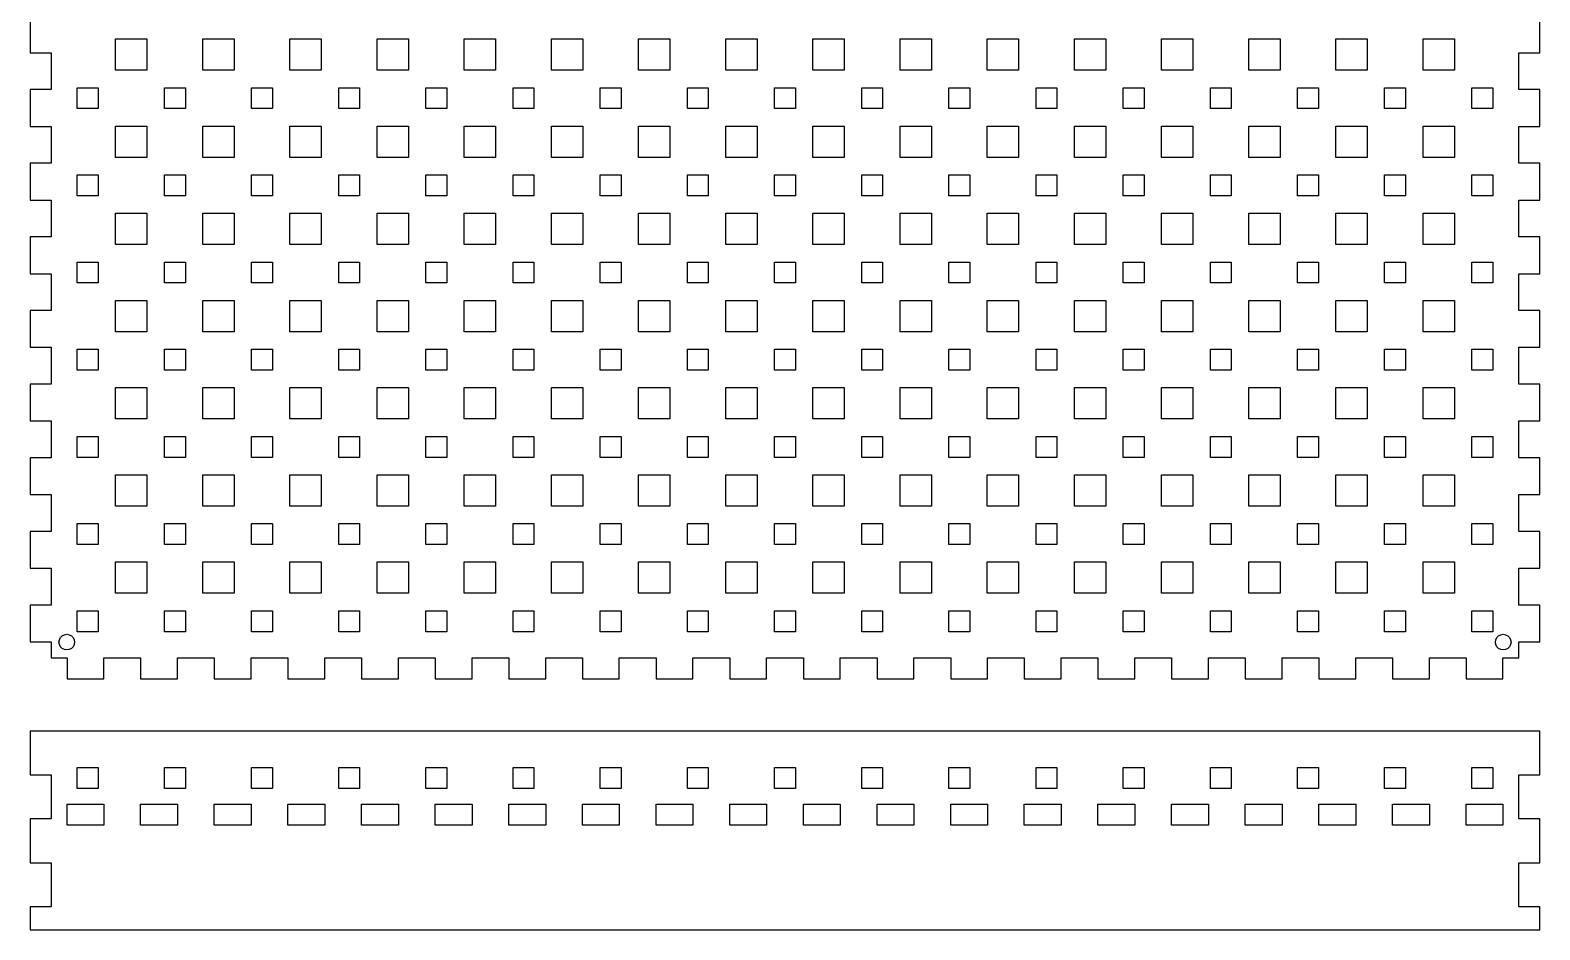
# Model space of a CAD drawing. Header units: metres. Extents: x -299 to 289, y -680 to 587.
# Drawn here: x 0 to 288.7, y -48 to 124 of the extents above; entities that cross this region are included whole.
import ezdxf

# ---------------------------------------------------------------- set-up
doc = ezdxf.new("R2010")
doc.units = ezdxf.units.M

msp = doc.modelspace()

# ---------------------------------------------------------------- linework, layer by layer
for p, q in [((0, 126.732), (0, 119.691)), ((288.667, 119.691), (288.667, 126.732)), ((16.3333, 116.333), (16.3333, 122.333)), ((16.3333, 122.333), (22.3333, 122.333)), ((22.3333, 122.333), (22.3333, 116.333)), ((33, 116.333), (33, 122.333)), ((33, 122.333), (39, 122.333)), ((39, 122.333), (39, 116.333)), ((49.6667, 116.333), (49.6667, 122.333)), ((49.6667, 122.333), (55.6667, 122.333)), ((55.6667, 122.333), (55.6667, 116.333)), ((66.3333, 116.333), (66.3333, 122.333)), ((66.3333, 122.333), (72.3333, 122.333)), ((72.3333, 122.333), (72.3333, 116.333)), ((83, 116.333), (83, 122.333)), ((83, 122.333), (89, 122.333)), ((89, 122.333), (89, 116.333)), ((99.6667, 116.333), (99.6667, 122.333)), ((99.6667, 122.333), (105.667, 122.333)), ((105.667, 122.333), (105.667, 116.333)), ((116.333, 116.333), (116.333, 122.333)), ((116.333, 122.333), (122.333, 122.333)), ((122.333, 122.333), (122.333, 116.333)), ((133, 116.333), (133, 122.333)), ((133, 122.333), (139, 122.333)), ((139, 122.333), (139, 116.333)), ((149.667, 116.333), (149.667, 122.333)), ((149.667, 122.333), (155.667, 122.333)), ((155.667, 122.333), (155.667, 116.333)), ((166.333, 116.333), (166.333, 122.333)), ((166.333, 122.333), (172.333, 122.333)), ((172.333, 122.333), (172.333, 116.333)), ((183, 116.333), (183, 122.333)), ((183, 122.333), (189, 122.333)), ((189, 122.333), (189, 116.333)), ((199.667, 116.333), (199.667, 122.333)), ((199.667, 122.333), (205.667, 122.333)), ((205.667, 122.333), (205.667, 116.333)), ((216.333, 116.333), (216.333, 122.333)), ((216.333, 122.333), (222.333, 122.333)), ((222.333, 122.333), (222.333, 116.333)), ((233, 116.333), (233, 122.333)), ((233, 122.333), (239, 122.333)), ((239, 122.333), (239, 116.333)), ((249.667, 116.333), (249.667, 122.333)), ((249.667, 122.333), (255.667, 122.333)), ((255.667, 122.333), (255.667, 116.333)), ((266.333, 116.333), (266.333, 122.333)), ((266.333, 122.333), (272.333, 122.333)), ((272.333, 122.333), (272.333, 116.333)), ((0, 119.691), (4, 119.691)), ((4, 119.691), (4, 112.65)), ((284.667, 112.65), (284.667, 119.691)), ((284.667, 119.691), (288.667, 119.691)), ((22.3333, 116.333), (16.3333, 116.333)), ((39, 116.333), (33, 116.333)), ((55.6667, 116.333), (49.6667, 116.333)), ((72.3333, 116.333), (66.3333, 116.333)), ((89, 116.333), (83, 116.333)), ((105.667, 116.333), (99.6667, 116.333)), ((122.333, 116.333), (116.333, 116.333)), ((139, 116.333), (133, 116.333)), ((155.667, 116.333), (149.667, 116.333)), ((172.333, 116.333), (166.333, 116.333)), ((189, 116.333), (183, 116.333)), ((205.667, 116.333), (199.667, 116.333)), ((222.333, 116.333), (216.333, 116.333)), ((239, 116.333), (233, 116.333)), ((255.667, 116.333), (249.667, 116.333)), ((272.333, 116.333), (266.333, 116.333)), ((4, 112.65), (0, 112.65)), ((0, 112.65), (0, 105.61)), ((9, 109), (9, 113)), ((9, 113), (13, 113)), ((13, 113), (13, 109)), ((25.6667, 109), (25.6667, 113)), ((25.6667, 113), (29.6667, 113)), ((29.6667, 113), (29.6667, 109)), ((42.3333, 109), (42.3333, 113)), ((42.3333, 113), (46.3333, 113)), ((46.3333, 113), (46.3333, 109)), ((59, 109), (59, 113)), ((59, 113), (63, 113)), ((63, 113), (63, 109)), ((75.6667, 109), (75.6667, 113)), ((75.6667, 113), (79.6667, 113)), ((79.6667, 113), (79.6667, 109)), ((92.3333, 109), (92.3333, 113)), ((92.3333, 113), (96.3333, 113)), ((96.3333, 113), (96.3333, 109)), ((109, 109), (109, 113)), ((109, 113), (113, 113)), ((113, 113), (113, 109)), ((125.667, 109), (125.667, 113)), ((125.667, 113), (129.667, 113)), ((129.667, 113), (129.667, 109)), ((142.333, 109), (142.333, 113)), ((142.333, 113), (146.333, 113)), ((146.333, 113), (146.333, 109)), ((159, 109), (159, 113)), ((159, 113), (163, 113)), ((163, 113), (163, 109)), ((175.667, 109), (175.667, 113)), ((175.667, 113), (179.667, 113)), ((179.667, 113), (179.667, 109)), ((192.333, 109), (192.333, 113)), ((192.333, 113), (196.333, 113)), ((196.333, 113), (196.333, 109)), ((209, 109), (209, 113)), ((209, 113), (213, 113)), ((213, 113), (213, 109)), ((225.667, 109), (225.667, 113)), ((225.667, 113), (229.667, 113)), ((229.667, 113), (229.667, 109)), ((242.333, 109), (242.333, 113)), ((242.333, 113), (246.333, 113)), ((246.333, 113), (246.333, 109)), ((259, 109), (259, 113)), ((259, 113), (263, 113)), ((263, 113), (263, 109)), ((275.667, 109), (275.667, 113)), ((275.667, 113), (279.667, 113)), ((279.667, 113), (279.667, 109)), ((288.667, 112.65), (284.667, 112.65)), ((288.667, 105.61), (288.667, 112.65)), ((13, 109), (9, 109)), ((29.6667, 109), (25.6667, 109)), ((46.3333, 109), (42.3333, 109)), ((63, 109), (59, 109)), ((79.6667, 109), (75.6667, 109)), ((96.3333, 109), (92.3333, 109)), ((113, 109), (109, 109)), ((129.667, 109), (125.667, 109)), ((146.333, 109), (142.333, 109)), ((163, 109), (159, 109)), ((179.667, 109), (175.667, 109)), ((196.333, 109), (192.333, 109)), ((213, 109), (209, 109)), ((229.667, 109), (225.667, 109)), ((246.333, 109), (242.333, 109)), ((263, 109), (259, 109)), ((279.667, 109), (275.667, 109)), ((0, 105.61), (4, 105.61)), ((4, 105.61), (4, 98.5691)), ((16.3333, 99.6667), (16.3333, 105.667)), ((16.3333, 105.667), (22.3333, 105.667)), ((22.3333, 105.667), (22.3333, 99.6667)), ((33, 99.6667), (33, 105.667)), ((33, 105.667), (39, 105.667)), ((39, 105.667), (39, 99.6667)), ((49.6667, 99.6667), (49.6667, 105.667)), ((49.6667, 105.667), (55.6667, 105.667)), ((55.6667, 105.667), (55.6667, 99.6667)), ((66.3333, 99.6667), (66.3333, 105.667)), ((66.3333, 105.667), (72.3333, 105.667)), ((72.3333, 105.667), (72.3333, 99.6667)), ((83, 99.6667), (83, 105.667)), ((83, 105.667), (89, 105.667)), ((89, 105.667), (89, 99.6667)), ((99.6667, 99.6667), (99.6667, 105.667)), ((99.6667, 105.667), (105.667, 105.667)), ((105.667, 105.667), (105.667, 99.6667)), ((116.333, 99.6667), (116.333, 105.667)), ((116.333, 105.667), (122.333, 105.667)), ((122.333, 105.667), (122.333, 99.6667)), ((133, 99.6667), (133, 105.667)), ((133, 105.667), (139, 105.667)), ((139, 105.667), (139, 99.6667)), ((149.667, 99.6667), (149.667, 105.667)), ((149.667, 105.667), (155.667, 105.667)), ((155.667, 105.667), (155.667, 99.6667)), ((166.333, 99.6667), (166.333, 105.667)), ((166.333, 105.667), (172.333, 105.667)), ((172.333, 105.667), (172.333, 99.6667)), ((183, 99.6667), (183, 105.667)), ((183, 105.667), (189, 105.667)), ((189, 105.667), (189, 99.6667)), ((199.667, 99.6667), (199.667, 105.667)), ((199.667, 105.667), (205.667, 105.667)), ((205.667, 105.667), (205.667, 99.6667)), ((216.333, 99.6667), (216.333, 105.667)), ((216.333, 105.667), (222.333, 105.667)), ((222.333, 105.667), (222.333, 99.6667)), ((233, 99.6667), (233, 105.667)), ((233, 105.667), (239, 105.667)), ((239, 105.667), (239, 99.6667)), ((249.667, 99.6667), (249.667, 105.667)), ((249.667, 105.667), (255.667, 105.667)), ((255.667, 105.667), (255.667, 99.6667)), ((266.333, 99.6667), (266.333, 105.667)), ((266.333, 105.667), (272.333, 105.667)), ((272.333, 105.667), (272.333, 99.6667)), ((284.667, 98.5691), (284.667, 105.61)), ((284.667, 105.61), (288.667, 105.61)), ((4, 98.5691), (0, 98.5691)), ((0, 98.5691), (0, 91.5284)), ((22.3333, 99.6667), (16.3333, 99.6667)), ((39, 99.6667), (33, 99.6667)), ((55.6667, 99.6667), (49.6667, 99.6667)), ((72.3333, 99.6667), (66.3333, 99.6667)), ((89, 99.6667), (83, 99.6667)), ((105.667, 99.6667), (99.6667, 99.6667)), ((122.333, 99.6667), (116.333, 99.6667)), ((139, 99.6667), (133, 99.6667)), ((155.667, 99.6667), (149.667, 99.6667)), ((172.333, 99.6667), (166.333, 99.6667)), ((189, 99.6667), (183, 99.6667)), ((205.667, 99.6667), (199.667, 99.6667)), ((222.333, 99.6667), (216.333, 99.6667)), ((239, 99.6667), (233, 99.6667)), ((255.667, 99.6667), (249.667, 99.6667)), ((272.333, 99.6667), (266.333, 99.6667)), ((288.667, 98.5691), (284.667, 98.5691)), ((288.667, 91.5284), (288.667, 98.5691)), ((9, 92.3333), (9, 96.3333)), ((9, 96.3333), (13, 96.3333)), ((13, 96.3333), (13, 92.3333)), ((25.6667, 92.3333), (25.6667, 96.3333)), ((25.6667, 96.3333), (29.6667, 96.3333)), ((29.6667, 96.3333), (29.6667, 92.3333)), ((42.3333, 92.3333), (42.3333, 96.3333)), ((42.3333, 96.3333), (46.3333, 96.3333)), ((46.3333, 96.3333), (46.3333, 92.3333)), ((59, 92.3333), (59, 96.3333)), ((59, 96.3333), (63, 96.3333)), ((63, 96.3333), (63, 92.3333)), ((75.6667, 92.3333), (75.6667, 96.3333)), ((75.6667, 96.3333), (79.6667, 96.3333)), ((79.6667, 96.3333), (79.6667, 92.3333)), ((92.3333, 92.3333), (92.3333, 96.3333)), ((92.3333, 96.3333), (96.3333, 96.3333)), ((96.3333, 96.3333), (96.3333, 92.3333)), ((109, 92.3333), (109, 96.3333)), ((109, 96.3333), (113, 96.3333)), ((113, 96.3333), (113, 92.3333)), ((125.667, 92.3333), (125.667, 96.3333)), ((125.667, 96.3333), (129.667, 96.3333)), ((129.667, 96.3333), (129.667, 92.3333)), ((142.333, 92.3333), (142.333, 96.3333)), ((142.333, 96.3333), (146.333, 96.3333)), ((146.333, 96.3333), (146.333, 92.3333)), ((159, 92.3333), (159, 96.3333)), ((159, 96.3333), (163, 96.3333)), ((163, 96.3333), (163, 92.3333)), ((175.667, 92.3333), (175.667, 96.3333)), ((175.667, 96.3333), (179.667, 96.3333)), ((179.667, 96.3333), (179.667, 92.3333)), ((192.333, 92.3333), (192.333, 96.3333)), ((192.333, 96.3333), (196.333, 96.3333)), ((196.333, 96.3333), (196.333, 92.3333)), ((209, 92.3333), (209, 96.3333)), ((209, 96.3333), (213, 96.3333)), ((213, 96.3333), (213, 92.3333)), ((225.667, 92.3333), (225.667, 96.3333)), ((225.667, 96.3333), (229.667, 96.3333)), ((229.667, 96.3333), (229.667, 92.3333)), ((242.333, 92.3333), (242.333, 96.3333)), ((242.333, 96.3333), (246.333, 96.3333)), ((246.333, 96.3333), (246.333, 92.3333)), ((259, 92.3333), (259, 96.3333)), ((259, 96.3333), (263, 96.3333)), ((263, 96.3333), (263, 92.3333)), ((275.667, 92.3333), (275.667, 96.3333)), ((275.667, 96.3333), (279.667, 96.3333)), ((279.667, 96.3333), (279.667, 92.3333)), ((0, 91.5284), (4, 91.5284)), ((4, 91.5284), (4, 84.4878)), ((13, 92.3333), (9, 92.3333)), ((29.6667, 92.3333), (25.6667, 92.3333)), ((46.3333, 92.3333), (42.3333, 92.3333)), ((63, 92.3333), (59, 92.3333)), ((79.6667, 92.3333), (75.6667, 92.3333)), ((96.3333, 92.3333), (92.3333, 92.3333)), ((113, 92.3333), (109, 92.3333)), ((129.667, 92.3333), (125.667, 92.3333)), ((146.333, 92.3333), (142.333, 92.3333)), ((163, 92.3333), (159, 92.3333)), ((179.667, 92.3333), (175.667, 92.3333)), ((196.333, 92.3333), (192.333, 92.3333)), ((213, 92.3333), (209, 92.3333)), ((229.667, 92.3333), (225.667, 92.3333)), ((246.333, 92.3333), (242.333, 92.3333)), ((263, 92.3333), (259, 92.3333)), ((279.667, 92.3333), (275.667, 92.3333)), ((284.667, 84.4878), (284.667, 91.5284)), ((284.667, 91.5284), (288.667, 91.5284)), ((16.3333, 83), (16.3333, 89)), ((16.3333, 89), (22.3333, 89)), ((22.3333, 89), (22.3333, 83)), ((33, 83), (33, 89)), ((33, 89), (39, 89)), ((39, 89), (39, 83)), ((49.6667, 83), (49.6667, 89)), ((49.6667, 89), (55.6667, 89)), ((55.6667, 89), (55.6667, 83)), ((66.3333, 83), (66.3333, 89)), ((66.3333, 89), (72.3333, 89)), ((72.3333, 89), (72.3333, 83)), ((83, 83), (83, 89)), ((83, 89), (89, 89)), ((89, 89), (89, 83)), ((99.6667, 83), (99.6667, 89)), ((99.6667, 89), (105.667, 89)), ((105.667, 89), (105.667, 83)), ((116.333, 83), (116.333, 89)), ((116.333, 89), (122.333, 89)), ((122.333, 89), (122.333, 83)), ((133, 83), (133, 89)), ((133, 89), (139, 89)), ((139, 89), (139, 83)), ((149.667, 83), (149.667, 89)), ((149.667, 89), (155.667, 89)), ((155.667, 89), (155.667, 83)), ((166.333, 83), (166.333, 89)), ((166.333, 89), (172.333, 89)), ((172.333, 89), (172.333, 83)), ((183, 83), (183, 89)), ((183, 89), (189, 89)), ((189, 89), (189, 83)), ((199.667, 83), (199.667, 89)), ((199.667, 89), (205.667, 89)), ((205.667, 89), (205.667, 83)), ((216.333, 83), (216.333, 89)), ((216.333, 89), (222.333, 89)), ((222.333, 89), (222.333, 83)), ((233, 83), (233, 89)), ((233, 89), (239, 89)), ((239, 89), (239, 83)), ((249.667, 83), (249.667, 89)), ((249.667, 89), (255.667, 89)), ((255.667, 89), (255.667, 83)), ((266.333, 83), (266.333, 89)), ((266.333, 89), (272.333, 89)), ((272.333, 89), (272.333, 83)), ((4, 84.4878), (0, 84.4878)), ((0, 84.4878), (0, 77.4471)), ((288.667, 84.4878), (284.667, 84.4878)), ((288.667, 77.4471), (288.667, 84.4878)), ((22.3333, 83), (16.3333, 83)), ((39, 83), (33, 83)), ((55.6667, 83), (49.6667, 83)), ((72.3333, 83), (66.3333, 83)), ((89, 83), (83, 83)), ((105.667, 83), (99.6667, 83)), ((122.333, 83), (116.333, 83)), ((139, 83), (133, 83)), ((155.667, 83), (149.667, 83)), ((172.333, 83), (166.333, 83)), ((189, 83), (183, 83)), ((205.667, 83), (199.667, 83)), ((222.333, 83), (216.333, 83)), ((239, 83), (233, 83)), ((255.667, 83), (249.667, 83)), ((272.333, 83), (266.333, 83)), ((9, 75.6667), (9, 79.6667)), ((9, 79.6667), (13, 79.6667)), ((13, 79.6667), (13, 75.6667)), ((25.6667, 75.6667), (25.6667, 79.6667)), ((25.6667, 79.6667), (29.6667, 79.6667)), ((29.6667, 79.6667), (29.6667, 75.6667)), ((42.3333, 75.6667), (42.3333, 79.6667)), ((42.3333, 79.6667), (46.3333, 79.6667)), ((46.3333, 79.6667), (46.3333, 75.6667)), ((59, 75.6667), (59, 79.6667)), ((59, 79.6667), (63, 79.6667)), ((63, 79.6667), (63, 75.6667)), ((75.6667, 75.6667), (75.6667, 79.6667)), ((75.6667, 79.6667), (79.6667, 79.6667)), ((79.6667, 79.6667), (79.6667, 75.6667)), ((92.3333, 75.6667), (92.3333, 79.6667)), ((92.3333, 79.6667), (96.3333, 79.6667)), ((96.3333, 79.6667), (96.3333, 75.6667)), ((109, 75.6667), (109, 79.6667)), ((109, 79.6667), (113, 79.6667)), ((113, 79.6667), (113, 75.6667)), ((125.667, 75.6667), (125.667, 79.6667)), ((125.667, 79.6667), (129.667, 79.6667)), ((129.667, 79.6667), (129.667, 75.6667)), ((142.333, 75.6667), (142.333, 79.6667)), ((142.333, 79.6667), (146.333, 79.6667)), ((146.333, 79.6667), (146.333, 75.6667)), ((159, 75.6667), (159, 79.6667)), ((159, 79.6667), (163, 79.6667)), ((163, 79.6667), (163, 75.6667)), ((175.667, 75.6667), (175.667, 79.6667)), ((175.667, 79.6667), (179.667, 79.6667)), ((179.667, 79.6667), (179.667, 75.6667)), ((192.333, 75.6667), (192.333, 79.6667)), ((192.333, 79.6667), (196.333, 79.6667)), ((196.333, 79.6667), (196.333, 75.6667)), ((209, 75.6667), (209, 79.6667)), ((209, 79.6667), (213, 79.6667)), ((213, 79.6667), (213, 75.6667)), ((225.667, 75.6667), (225.667, 79.6667)), ((225.667, 79.6667), (229.667, 79.6667)), ((229.667, 79.6667), (229.667, 75.6667)), ((242.333, 75.6667), (242.333, 79.6667)), ((242.333, 79.6667), (246.333, 79.6667)), ((246.333, 79.6667), (246.333, 75.6667)), ((259, 75.6667), (259, 79.6667)), ((259, 79.6667), (263, 79.6667)), ((263, 79.6667), (263, 75.6667)), ((275.667, 75.6667), (275.667, 79.6667)), ((275.667, 79.6667), (279.667, 79.6667)), ((279.667, 79.6667), (279.667, 75.6667)), ((0, 77.4471), (4, 77.4471)), ((4, 77.4471), (4, 70.4065)), ((13, 75.6667), (9, 75.6667)), ((29.6667, 75.6667), (25.6667, 75.6667)), ((46.3333, 75.6667), (42.3333, 75.6667)), ((63, 75.6667), (59, 75.6667)), ((79.6667, 75.6667), (75.6667, 75.6667)), ((96.3333, 75.6667), (92.3333, 75.6667)), ((113, 75.6667), (109, 75.6667)), ((129.667, 75.6667), (125.667, 75.6667)), ((146.333, 75.6667), (142.333, 75.6667)), ((163, 75.6667), (159, 75.6667)), ((179.667, 75.6667), (175.667, 75.6667)), ((196.333, 75.6667), (192.333, 75.6667)), ((213, 75.6667), (209, 75.6667)), ((229.667, 75.6667), (225.667, 75.6667)), ((246.333, 75.6667), (242.333, 75.6667)), ((263, 75.6667), (259, 75.6667)), ((279.667, 75.6667), (275.667, 75.6667)), ((284.667, 70.4065), (284.667, 77.4471)), ((284.667, 77.4471), (288.667, 77.4471)), ((16.3333, 66.3333), (16.3333, 72.3333)), ((16.3333, 72.3333), (22.3333, 72.3333)), ((22.3333, 72.3333), (22.3333, 66.3333)), ((33, 66.3333), (33, 72.3333)), ((33, 72.3333), (39, 72.3333)), ((39, 72.3333), (39, 66.3333)), ((49.6667, 66.3333), (49.6667, 72.3333)), ((49.6667, 72.3333), (55.6667, 72.3333)), ((55.6667, 72.3333), (55.6667, 66.3333)), ((66.3333, 66.3333), (66.3333, 72.3333)), ((66.3333, 72.3333), (72.3333, 72.3333)), ((72.3333, 72.3333), (72.3333, 66.3333)), ((83, 66.3333), (83, 72.3333)), ((83, 72.3333), (89, 72.3333)), ((89, 72.3333), (89, 66.3333)), ((99.6667, 66.3333), (99.6667, 72.3333)), ((99.6667, 72.3333), (105.667, 72.3333)), ((105.667, 72.3333), (105.667, 66.3333)), ((116.333, 66.3333), (116.333, 72.3333)), ((116.333, 72.3333), (122.333, 72.3333)), ((122.333, 72.3333), (122.333, 66.3333)), ((133, 66.3333), (133, 72.3333)), ((133, 72.3333), (139, 72.3333)), ((139, 72.3333), (139, 66.3333)), ((149.667, 66.3333), (149.667, 72.3333)), ((149.667, 72.3333), (155.667, 72.3333)), ((155.667, 72.3333), (155.667, 66.3333)), ((166.333, 66.3333), (166.333, 72.3333)), ((166.333, 72.3333), (172.333, 72.3333)), ((172.333, 72.3333), (172.333, 66.3333)), ((183, 66.3333), (183, 72.3333)), ((183, 72.3333), (189, 72.3333)), ((189, 72.3333), (189, 66.3333)), ((199.667, 66.3333), (199.667, 72.3333)), ((199.667, 72.3333), (205.667, 72.3333)), ((205.667, 72.3333), (205.667, 66.3333)), ((216.333, 66.3333), (216.333, 72.3333)), ((216.333, 72.3333), (222.333, 72.3333)), ((222.333, 72.3333), (222.333, 66.3333)), ((233, 66.3333), (233, 72.3333)), ((233, 72.3333), (239, 72.3333)), ((239, 72.3333), (239, 66.3333)), ((249.667, 66.3333), (249.667, 72.3333)), ((249.667, 72.3333), (255.667, 72.3333)), ((255.667, 72.3333), (255.667, 66.3333)), ((266.333, 66.3333), (266.333, 72.3333)), ((266.333, 72.3333), (272.333, 72.3333)), ((272.333, 72.3333), (272.333, 66.3333)), ((4, 70.4065), (0, 70.4065)), ((0, 70.4065), (0, 63.3658)), ((288.667, 70.4065), (284.667, 70.4065)), ((288.667, 63.3658), (288.667, 70.4065)), ((22.3333, 66.3333), (16.3333, 66.3333)), ((39, 66.3333), (33, 66.3333)), ((55.6667, 66.3333), (49.6667, 66.3333)), ((72.3333, 66.3333), (66.3333, 66.3333)), ((89, 66.3333), (83, 66.3333)), ((105.667, 66.3333), (99.6667, 66.3333)), ((122.333, 66.3333), (116.333, 66.3333)), ((139, 66.3333), (133, 66.3333)), ((155.667, 66.3333), (149.667, 66.3333)), ((172.333, 66.3333), (166.333, 66.3333)), ((189, 66.3333), (183, 66.3333)), ((205.667, 66.3333), (199.667, 66.3333)), ((222.333, 66.3333), (216.333, 66.3333)), ((239, 66.3333), (233, 66.3333)), ((255.667, 66.3333), (249.667, 66.3333)), ((272.333, 66.3333), (266.333, 66.3333)), ((0, 63.3658), (4, 63.3658)), ((4, 63.3658), (4, 56.3252)), ((9, 59), (9, 63)), ((9, 63), (13, 63)), ((13, 63), (13, 59)), ((25.6667, 59), (25.6667, 63)), ((25.6667, 63), (29.6667, 63)), ((29.6667, 63), (29.6667, 59)), ((42.3333, 59), (42.3333, 63)), ((42.3333, 63), (46.3333, 63)), ((46.3333, 63), (46.3333, 59)), ((59, 59), (59, 63)), ((59, 63), (63, 63)), ((63, 63), (63, 59)), ((75.6667, 59), (75.6667, 63)), ((75.6667, 63), (79.6667, 63)), ((79.6667, 63), (79.6667, 59)), ((92.3333, 59), (92.3333, 63)), ((92.3333, 63), (96.3333, 63)), ((96.3333, 63), (96.3333, 59)), ((109, 59), (109, 63)), ((109, 63), (113, 63)), ((113, 63), (113, 59)), ((125.667, 59), (125.667, 63)), ((125.667, 63), (129.667, 63)), ((129.667, 63), (129.667, 59)), ((142.333, 59), (142.333, 63)), ((142.333, 63), (146.333, 63)), ((146.333, 63), (146.333, 59)), ((159, 59), (159, 63)), ((159, 63), (163, 63)), ((163, 63), (163, 59)), ((175.667, 59), (175.667, 63)), ((175.667, 63), (179.667, 63)), ((179.667, 63), (179.667, 59)), ((192.333, 59), (192.333, 63)), ((192.333, 63), (196.333, 63)), ((196.333, 63), (196.333, 59)), ((209, 59), (209, 63)), ((209, 63), (213, 63)), ((213, 63), (213, 59)), ((225.667, 59), (225.667, 63)), ((225.667, 63), (229.667, 63)), ((229.667, 63), (229.667, 59)), ((242.333, 59), (242.333, 63)), ((242.333, 63), (246.333, 63)), ((246.333, 63), (246.333, 59)), ((259, 59), (259, 63)), ((259, 63), (263, 63)), ((263, 63), (263, 59)), ((275.667, 59), (275.667, 63)), ((275.667, 63), (279.667, 63)), ((279.667, 63), (279.667, 59)), ((284.667, 56.3252), (284.667, 63.3658)), ((284.667, 63.3658), (288.667, 63.3658)), ((13, 59), (9, 59)), ((29.6667, 59), (25.6667, 59)), ((46.3333, 59), (42.3333, 59)), ((63, 59), (59, 59)), ((79.6667, 59), (75.6667, 59)), ((96.3333, 59), (92.3333, 59)), ((113, 59), (109, 59)), ((129.667, 59), (125.667, 59)), ((146.333, 59), (142.333, 59)), ((163, 59), (159, 59)), ((179.667, 59), (175.667, 59)), ((196.333, 59), (192.333, 59)), ((213, 59), (209, 59)), ((229.667, 59), (225.667, 59)), ((246.333, 59), (242.333, 59)), ((263, 59), (259, 59)), ((279.667, 59), (275.667, 59)), ((4, 56.3252), (0, 56.3252)), ((0, 56.3252), (0, 49.2845)), ((16.3333, 49.6667), (16.3333, 55.6667)), ((16.3333, 55.6667), (22.3333, 55.6667)), ((22.3333, 55.6667), (22.3333, 49.6667)), ((33, 49.6667), (33, 55.6667)), ((33, 55.6667), (39, 55.6667)), ((39, 55.6667), (39, 49.6667)), ((49.6667, 49.6667), (49.6667, 55.6667)), ((49.6667, 55.6667), (55.6667, 55.6667)), ((55.6667, 55.6667), (55.6667, 49.6667)), ((66.3333, 49.6667), (66.3333, 55.6667)), ((66.3333, 55.6667), (72.3333, 55.6667)), ((72.3333, 55.6667), (72.3333, 49.6667)), ((83, 49.6667), (83, 55.6667)), ((83, 55.6667), (89, 55.6667)), ((89, 55.6667), (89, 49.6667)), ((99.6667, 49.6667), (99.6667, 55.6667)), ((99.6667, 55.6667), (105.667, 55.6667)), ((105.667, 55.6667), (105.667, 49.6667)), ((116.333, 49.6667), (116.333, 55.6667)), ((116.333, 55.6667), (122.333, 55.6667)), ((122.333, 55.6667), (122.333, 49.6667)), ((133, 49.6667), (133, 55.6667)), ((133, 55.6667), (139, 55.6667)), ((139, 55.6667), (139, 49.6667)), ((149.667, 49.6667), (149.667, 55.6667)), ((149.667, 55.6667), (155.667, 55.6667)), ((155.667, 55.6667), (155.667, 49.6667)), ((166.333, 49.6667), (166.333, 55.6667)), ((166.333, 55.6667), (172.333, 55.6667)), ((172.333, 55.6667), (172.333, 49.6667)), ((183, 49.6667), (183, 55.6667)), ((183, 55.6667), (189, 55.6667)), ((189, 55.6667), (189, 49.6667)), ((199.667, 49.6667), (199.667, 55.6667)), ((199.667, 55.6667), (205.667, 55.6667)), ((205.667, 55.6667), (205.667, 49.6667)), ((216.333, 49.6667), (216.333, 55.6667)), ((216.333, 55.6667), (222.333, 55.6667)), ((222.333, 55.6667), (222.333, 49.6667)), ((233, 49.6667), (233, 55.6667)), ((233, 55.6667), (239, 55.6667)), ((239, 55.6667), (239, 49.6667)), ((249.667, 49.6667), (249.667, 55.6667)), ((249.667, 55.6667), (255.667, 55.6667)), ((255.667, 55.6667), (255.667, 49.6667)), ((266.333, 49.6667), (266.333, 55.6667)), ((266.333, 55.6667), (272.333, 55.6667)), ((272.333, 55.6667), (272.333, 49.6667)), ((288.667, 56.3252), (284.667, 56.3252)), ((288.667, 49.2845), (288.667, 56.3252)), ((0, 49.2845), (4, 49.2845)), ((4, 49.2845), (4, 42.2439)), ((22.3333, 49.6667), (16.3333, 49.6667)), ((39, 49.6667), (33, 49.6667)), ((55.6667, 49.6667), (49.6667, 49.6667)), ((72.3333, 49.6667), (66.3333, 49.6667)), ((89, 49.6667), (83, 49.6667)), ((105.667, 49.6667), (99.6667, 49.6667)), ((122.333, 49.6667), (116.333, 49.6667)), ((139, 49.6667), (133, 49.6667)), ((155.667, 49.6667), (149.667, 49.6667)), ((172.333, 49.6667), (166.333, 49.6667)), ((189, 49.6667), (183, 49.6667)), ((205.667, 49.6667), (199.667, 49.6667)), ((222.333, 49.6667), (216.333, 49.6667)), ((239, 49.6667), (233, 49.6667)), ((255.667, 49.6667), (249.667, 49.6667)), ((272.333, 49.6667), (266.333, 49.6667)), ((284.667, 42.2439), (284.667, 49.2845)), ((284.667, 49.2845), (288.667, 49.2845)), ((9, 42.3333), (9, 46.3333)), ((9, 46.3333), (13, 46.3333)), ((13, 46.3333), (13, 42.3333)), ((25.6667, 42.3333), (25.6667, 46.3333)), ((25.6667, 46.3333), (29.6667, 46.3333)), ((29.6667, 46.3333), (29.6667, 42.3333)), ((42.3333, 42.3333), (42.3333, 46.3333)), ((42.3333, 46.3333), (46.3333, 46.3333)), ((46.3333, 46.3333), (46.3333, 42.3333)), ((59, 42.3333), (59, 46.3333)), ((59, 46.3333), (63, 46.3333)), ((63, 46.3333), (63, 42.3333)), ((75.6667, 42.3333), (75.6667, 46.3333)), ((75.6667, 46.3333), (79.6667, 46.3333)), ((79.6667, 46.3333), (79.6667, 42.3333)), ((92.3333, 42.3333), (92.3333, 46.3333)), ((92.3333, 46.3333), (96.3333, 46.3333)), ((96.3333, 46.3333), (96.3333, 42.3333)), ((109, 42.3333), (109, 46.3333)), ((109, 46.3333), (113, 46.3333)), ((113, 46.3333), (113, 42.3333)), ((125.667, 42.3333), (125.667, 46.3333)), ((125.667, 46.3333), (129.667, 46.3333)), ((129.667, 46.3333), (129.667, 42.3333)), ((142.333, 42.3333), (142.333, 46.3333)), ((142.333, 46.3333), (146.333, 46.3333)), ((146.333, 46.3333), (146.333, 42.3333)), ((159, 42.3333), (159, 46.3333)), ((159, 46.3333), (163, 46.3333)), ((163, 46.3333), (163, 42.3333)), ((175.667, 42.3333), (175.667, 46.3333)), ((175.667, 46.3333), (179.667, 46.3333)), ((179.667, 46.3333), (179.667, 42.3333)), ((192.333, 42.3333), (192.333, 46.3333)), ((192.333, 46.3333), (196.333, 46.3333)), ((196.333, 46.3333), (196.333, 42.3333)), ((209, 42.3333), (209, 46.3333)), ((209, 46.3333), (213, 46.3333)), ((213, 46.3333), (213, 42.3333)), ((225.667, 42.3333), (225.667, 46.3333)), ((225.667, 46.3333), (229.667, 46.3333)), ((229.667, 46.3333), (229.667, 42.3333)), ((242.333, 42.3333), (242.333, 46.3333)), ((242.333, 46.3333), (246.333, 46.3333)), ((246.333, 46.3333), (246.333, 42.3333)), ((259, 42.3333), (259, 46.3333)), ((259, 46.3333), (263, 46.3333)), ((263, 46.3333), (263, 42.3333)), ((275.667, 42.3333), (275.667, 46.3333)), ((275.667, 46.3333), (279.667, 46.3333)), ((279.667, 46.3333), (279.667, 42.3333)), ((4, 42.2439), (0, 42.2439)), ((0, 42.2439), (0, 35.2032)), ((13, 42.3333), (9, 42.3333)), ((29.6667, 42.3333), (25.6667, 42.3333)), ((46.3333, 42.3333), (42.3333, 42.3333)), ((63, 42.3333), (59, 42.3333)), ((79.6667, 42.3333), (75.6667, 42.3333)), ((96.3333, 42.3333), (92.3333, 42.3333)), ((113, 42.3333), (109, 42.3333)), ((129.667, 42.3333), (125.667, 42.3333)), ((146.333, 42.3333), (142.333, 42.3333)), ((163, 42.3333), (159, 42.3333)), ((179.667, 42.3333), (175.667, 42.3333)), ((196.333, 42.3333), (192.333, 42.3333)), ((213, 42.3333), (209, 42.3333)), ((229.667, 42.3333), (225.667, 42.3333)), ((246.333, 42.3333), (242.333, 42.3333)), ((263, 42.3333), (259, 42.3333)), ((279.667, 42.3333), (275.667, 42.3333)), ((288.667, 42.2439), (284.667, 42.2439)), ((288.667, 35.2032), (288.667, 42.2439)), ((16.3333, 33), (16.3333, 39)), ((16.3333, 39), (22.3333, 39)), ((22.3333, 39), (22.3333, 33)), ((33, 33), (33, 39)), ((33, 39), (39, 39)), ((39, 39), (39, 33)), ((49.6667, 33), (49.6667, 39)), ((49.6667, 39), (55.6667, 39)), ((55.6667, 39), (55.6667, 33)), ((66.3333, 33), (66.3333, 39)), ((66.3333, 39), (72.3333, 39)), ((72.3333, 39), (72.3333, 33)), ((83, 33), (83, 39)), ((83, 39), (89, 39)), ((89, 39), (89, 33)), ((99.6667, 33), (99.6667, 39)), ((99.6667, 39), (105.667, 39)), ((105.667, 39), (105.667, 33)), ((116.333, 33), (116.333, 39)), ((116.333, 39), (122.333, 39)), ((122.333, 39), (122.333, 33)), ((133, 33), (133, 39)), ((133, 39), (139, 39)), ((139, 39), (139, 33)), ((149.667, 33), (149.667, 39)), ((149.667, 39), (155.667, 39)), ((155.667, 39), (155.667, 33)), ((166.333, 33), (166.333, 39)), ((166.333, 39), (172.333, 39)), ((172.333, 39), (172.333, 33)), ((183, 33), (183, 39)), ((183, 39), (189, 39)), ((189, 39), (189, 33)), ((199.667, 33), (199.667, 39)), ((199.667, 39), (205.667, 39)), ((205.667, 39), (205.667, 33)), ((216.333, 33), (216.333, 39)), ((216.333, 39), (222.333, 39)), ((222.333, 39), (222.333, 33)), ((233, 33), (233, 39)), ((233, 39), (239, 39)), ((239, 39), (239, 33)), ((249.667, 33), (249.667, 39)), ((249.667, 39), (255.667, 39)), ((255.667, 39), (255.667, 33)), ((266.333, 33), (266.333, 39)), ((266.333, 39), (272.333, 39)), ((272.333, 39), (272.333, 33)), ((0, 35.2032), (4, 35.2032)), ((4, 35.2032), (4, 28.1626)), ((284.667, 28.1626), (284.667, 35.2032)), ((284.667, 35.2032), (288.667, 35.2032)), ((22.3333, 33), (16.3333, 33)), ((39, 33), (33, 33)), ((55.6667, 33), (49.6667, 33)), ((72.3333, 33), (66.3333, 33)), ((89, 33), (83, 33)), ((105.667, 33), (99.6667, 33)), ((122.333, 33), (116.333, 33)), ((139, 33), (133, 33)), ((155.667, 33), (149.667, 33)), ((172.333, 33), (166.333, 33)), ((189, 33), (183, 33)), ((205.667, 33), (199.667, 33)), ((222.333, 33), (216.333, 33)), ((239, 33), (233, 33)), ((255.667, 33), (249.667, 33)), ((272.333, 33), (266.333, 33)), ((9, 25.6667), (9, 29.6667)), ((9, 29.6667), (13, 29.6667)), ((13, 29.6667), (13, 25.6667)), ((25.6667, 25.6667), (25.6667, 29.6667)), ((25.6667, 29.6667), (29.6667, 29.6667)), ((29.6667, 29.6667), (29.6667, 25.6667)), ((42.3333, 25.6667), (42.3333, 29.6667)), ((42.3333, 29.6667), (46.3333, 29.6667)), ((46.3333, 29.6667), (46.3333, 25.6667)), ((59, 25.6667), (59, 29.6667)), ((59, 29.6667), (63, 29.6667)), ((63, 29.6667), (63, 25.6667)), ((75.6667, 25.6667), (75.6667, 29.6667)), ((75.6667, 29.6667), (79.6667, 29.6667)), ((79.6667, 29.6667), (79.6667, 25.6667)), ((92.3333, 25.6667), (92.3333, 29.6667)), ((92.3333, 29.6667), (96.3333, 29.6667)), ((96.3333, 29.6667), (96.3333, 25.6667)), ((109, 25.6667), (109, 29.6667)), ((109, 29.6667), (113, 29.6667)), ((113, 29.6667), (113, 25.6667)), ((125.667, 25.6667), (125.667, 29.6667)), ((125.667, 29.6667), (129.667, 29.6667)), ((129.667, 29.6667), (129.667, 25.6667)), ((142.333, 25.6667), (142.333, 29.6667)), ((142.333, 29.6667), (146.333, 29.6667)), ((146.333, 29.6667), (146.333, 25.6667)), ((159, 25.6667), (159, 29.6667)), ((159, 29.6667), (163, 29.6667)), ((163, 29.6667), (163, 25.6667)), ((175.667, 25.6667), (175.667, 29.6667)), ((175.667, 29.6667), (179.667, 29.6667)), ((179.667, 29.6667), (179.667, 25.6667)), ((192.333, 25.6667), (192.333, 29.6667)), ((192.333, 29.6667), (196.333, 29.6667)), ((196.333, 29.6667), (196.333, 25.6667)), ((209, 25.6667), (209, 29.6667)), ((209, 29.6667), (213, 29.6667)), ((213, 29.6667), (213, 25.6667)), ((225.667, 25.6667), (225.667, 29.6667)), ((225.667, 29.6667), (229.667, 29.6667)), ((229.667, 29.6667), (229.667, 25.6667)), ((242.333, 25.6667), (242.333, 29.6667)), ((242.333, 29.6667), (246.333, 29.6667)), ((246.333, 29.6667), (246.333, 25.6667)), ((259, 25.6667), (259, 29.6667)), ((259, 29.6667), (263, 29.6667)), ((263, 29.6667), (263, 25.6667)), ((275.667, 25.6667), (275.667, 29.6667)), ((275.667, 29.6667), (279.667, 29.6667)), ((279.667, 29.6667), (279.667, 25.6667)), ((4, 28.1626), (0, 28.1626)), ((0, 28.1626), (0, 21.1219)), ((288.667, 28.1626), (284.667, 28.1626)), ((288.667, 21.1219), (288.667, 28.1626)), ((13, 25.6667), (9, 25.6667)), ((29.6667, 25.6667), (25.6667, 25.6667)), ((46.3333, 25.6667), (42.3333, 25.6667)), ((63, 25.6667), (59, 25.6667)), ((79.6667, 25.6667), (75.6667, 25.6667)), ((96.3333, 25.6667), (92.3333, 25.6667)), ((113, 25.6667), (109, 25.6667)), ((129.667, 25.6667), (125.667, 25.6667)), ((146.333, 25.6667), (142.333, 25.6667)), ((163, 25.6667), (159, 25.6667)), ((179.667, 25.6667), (175.667, 25.6667)), ((196.333, 25.6667), (192.333, 25.6667)), ((213, 25.6667), (209, 25.6667)), ((229.667, 25.6667), (225.667, 25.6667)), ((246.333, 25.6667), (242.333, 25.6667)), ((263, 25.6667), (259, 25.6667)), ((279.667, 25.6667), (275.667, 25.6667)), ((0, 21.1219), (4, 21.1219)), ((4, 21.1219), (4, 14.0813)), ((16.3333, 16.3333), (16.3333, 22.3333)), ((16.3333, 22.3333), (22.3333, 22.3333)), ((22.3333, 22.3333), (22.3333, 16.3333)), ((33, 16.3333), (33, 22.3333)), ((33, 22.3333), (39, 22.3333)), ((39, 22.3333), (39, 16.3333)), ((49.6667, 16.3333), (49.6667, 22.3333)), ((49.6667, 22.3333), (55.6667, 22.3333)), ((55.6667, 22.3333), (55.6667, 16.3333)), ((66.3333, 16.3333), (66.3333, 22.3333)), ((66.3333, 22.3333), (72.3333, 22.3333)), ((72.3333, 22.3333), (72.3333, 16.3333)), ((83, 16.3333), (83, 22.3333)), ((83, 22.3333), (89, 22.3333)), ((89, 22.3333), (89, 16.3333)), ((99.6667, 16.3333), (99.6667, 22.3333)), ((99.6667, 22.3333), (105.667, 22.3333)), ((105.667, 22.3333), (105.667, 16.3333)), ((116.333, 16.3333), (116.333, 22.3333)), ((116.333, 22.3333), (122.333, 22.3333)), ((122.333, 22.3333), (122.333, 16.3333)), ((133, 16.3333), (133, 22.3333)), ((133, 22.3333), (139, 22.3333)), ((139, 22.3333), (139, 16.3333)), ((149.667, 16.3333), (149.667, 22.3333)), ((149.667, 22.3333), (155.667, 22.3333)), ((155.667, 22.3333), (155.667, 16.3333)), ((166.333, 16.3333), (166.333, 22.3333)), ((166.333, 22.3333), (172.333, 22.3333)), ((172.333, 22.3333), (172.333, 16.3333)), ((183, 16.3333), (183, 22.3333)), ((183, 22.3333), (189, 22.3333)), ((189, 22.3333), (189, 16.3333)), ((199.667, 16.3333), (199.667, 22.3333)), ((199.667, 22.3333), (205.667, 22.3333)), ((205.667, 22.3333), (205.667, 16.3333)), ((216.333, 16.3333), (216.333, 22.3333)), ((216.333, 22.3333), (222.333, 22.3333)), ((222.333, 22.3333), (222.333, 16.3333)), ((233, 16.3333), (233, 22.3333)), ((233, 22.3333), (239, 22.3333)), ((239, 22.3333), (239, 16.3333)), ((249.667, 16.3333), (249.667, 22.3333)), ((249.667, 22.3333), (255.667, 22.3333)), ((255.667, 22.3333), (255.667, 16.3333)), ((266.333, 16.3333), (266.333, 22.3333)), ((266.333, 22.3333), (272.333, 22.3333)), ((272.333, 22.3333), (272.333, 16.3333)), ((284.667, 14.0813), (284.667, 21.1219)), ((284.667, 21.1219), (288.667, 21.1219)), ((22.3333, 16.3333), (16.3333, 16.3333)), ((39, 16.3333), (33, 16.3333)), ((55.6667, 16.3333), (49.6667, 16.3333)), ((72.3333, 16.3333), (66.3333, 16.3333)), ((89, 16.3333), (83, 16.3333)), ((105.667, 16.3333), (99.6667, 16.3333)), ((122.333, 16.3333), (116.333, 16.3333)), ((139, 16.3333), (133, 16.3333)), ((155.667, 16.3333), (149.667, 16.3333)), ((172.333, 16.3333), (166.333, 16.3333)), ((189, 16.3333), (183, 16.3333)), ((205.667, 16.3333), (199.667, 16.3333)), ((222.333, 16.3333), (216.333, 16.3333)), ((239, 16.3333), (233, 16.3333)), ((255.667, 16.3333), (249.667, 16.3333)), ((272.333, 16.3333), (266.333, 16.3333)), ((4, 14.0813), (0, 14.0813)), ((0, 14.0813), (0, 7.0407)), ((9, 9), (9, 13)), ((9, 13), (13, 13)), ((13, 13), (13, 9)), ((25.6667, 9), (25.6667, 13)), ((25.6667, 13), (29.6667, 13)), ((29.6667, 13), (29.6667, 9)), ((42.3333, 9), (42.3333, 13)), ((42.3333, 13), (46.3333, 13)), ((46.3333, 13), (46.3333, 9)), ((59, 9), (59, 13)), ((59, 13), (63, 13)), ((63, 13), (63, 9)), ((75.6667, 9), (75.6667, 13)), ((75.6667, 13), (79.6667, 13)), ((79.6667, 13), (79.6667, 9)), ((92.3333, 9), (92.3333, 13)), ((92.3333, 13), (96.3333, 13)), ((96.3333, 13), (96.3333, 9)), ((109, 9), (109, 13)), ((109, 13), (113, 13)), ((113, 13), (113, 9)), ((125.667, 9), (125.667, 13)), ((125.667, 13), (129.667, 13)), ((129.667, 13), (129.667, 9)), ((142.333, 9), (142.333, 13)), ((142.333, 13), (146.333, 13)), ((146.333, 13), (146.333, 9)), ((159, 9), (159, 13)), ((159, 13), (163, 13)), ((163, 13), (163, 9)), ((175.667, 9), (175.667, 13)), ((175.667, 13), (179.667, 13)), ((179.667, 13), (179.667, 9)), ((192.333, 9), (192.333, 13)), ((192.333, 13), (196.333, 13)), ((196.333, 13), (196.333, 9)), ((209, 9), (209, 13)), ((209, 13), (213, 13)), ((213, 13), (213, 9)), ((225.667, 9), (225.667, 13)), ((225.667, 13), (229.667, 13)), ((229.667, 13), (229.667, 9)), ((242.333, 9), (242.333, 13)), ((242.333, 13), (246.333, 13)), ((246.333, 13), (246.333, 9)), ((259, 9), (259, 13)), ((259, 13), (263, 13)), ((263, 13), (263, 9)), ((275.667, 9), (275.667, 13)), ((275.667, 13), (279.667, 13)), ((279.667, 13), (279.667, 9)), ((288.667, 14.0813), (284.667, 14.0813)), ((288.667, 7.0407), (288.667, 14.0813)), ((13, 9), (9, 9)), ((29.6667, 9), (25.6667, 9)), ((46.3333, 9), (42.3333, 9)), ((63, 9), (59, 9)), ((79.6667, 9), (75.6667, 9)), ((96.3333, 9), (92.3333, 9)), ((113, 9), (109, 9)), ((129.667, 9), (125.667, 9)), ((146.333, 9), (142.333, 9)), ((163, 9), (159, 9)), ((179.667, 9), (175.667, 9)), ((196.333, 9), (192.333, 9)), ((213, 9), (209, 9)), ((229.667, 9), (225.667, 9)), ((246.333, 9), (242.333, 9)), ((263, 9), (259, 9)), ((279.667, 9), (275.667, 9)), ((0, 7.0407), (4, 7.0407)), ((4, 7.0407), (4, 4)), ((5.5, 7), (5.5734, 7.4635)), ((5.5734, 6.5365), (5.5, 7)), ((5.5734, 7.4635), (5.7865, 7.8817)), ((5.7865, 6.1183), (5.5734, 6.5365)), ((5.7865, 7.8817), (6.1183, 8.2135)), ((6.1183, 5.7865), (5.7865, 6.1183)), ((6.1183, 8.2135), (6.5365, 8.4266)), ((6.5365, 5.5734), (6.1183, 5.7865)), ((6.5365, 8.4266), (7, 8.5)), ((7, 8.5), (7.4635, 8.4266)), ((7.4635, 8.4266), (7.8817, 8.2135)), ((7.8817, 5.7865), (7.4635, 5.5734)), ((7.8817, 8.2135), (8.2135, 7.8817)), ((8.2135, 6.1183), (7.8817, 5.7865)), ((8.2135, 7.8817), (8.4266, 7.4635)), ((8.4266, 6.5365), (8.2135, 6.1183)), ((8.4266, 7.4635), (8.5, 7)), ((8.5, 7), (8.4266, 6.5365)), ((280.167, 7), (280.24, 7.4635)), ((280.24, 6.5365), (280.167, 7)), ((280.24, 7.4635), (280.453, 7.8817)), ((280.453, 6.1183), (280.24, 6.5365)), ((280.453, 7.8817), (280.785, 8.2135)), ((280.785, 5.7865), (280.453, 6.1183)), ((280.785, 8.2135), (281.203, 8.4266)), ((281.203, 5.5734), (280.785, 5.7865)), ((281.203, 8.4266), (281.667, 8.5)), ((281.667, 8.5), (282.13, 8.4266)), ((282.13, 8.4266), (282.548, 8.2135)), ((282.548, 5.7865), (282.13, 5.5734)), ((282.548, 8.2135), (282.88, 7.8817)), ((282.88, 6.1183), (282.548, 5.7865)), ((282.88, 7.8817), (283.093, 7.4635)), ((283.093, 6.5365), (282.88, 6.1183)), ((283.093, 7.4635), (283.167, 7)), ((283.167, 7), (283.093, 6.5365)), ((284.667, 4), (284.667, 7.0407)), ((284.667, 7.0407), (288.667, 7.0407)), ((4, 4), (7.0407, 4)), ((7, 5.5), (6.5365, 5.5734)), ((7.4635, 5.5734), (7, 5.5)), ((7.0407, 4), (7.0407, 0)), ((14.0813, 4), (21.1219, 4)), ((14.0813, 0), (14.0813, 4)), ((21.1219, 4), (21.1219, 0)), ((28.1626, 0), (28.1626, 4)), ((28.1626, 4), (35.2032, 4)), ((35.2032, 4), (35.2032, 0)), ((42.2439, 0), (42.2439, 4)), ((42.2439, 4), (49.2845, 4)), ((49.2845, 4), (49.2845, 0)), ((56.3252, 0), (56.3252, 4)), ((56.3252, 4), (63.3658, 4)), ((63.3658, 4), (63.3658, 0)), ((70.4065, 0), (70.4065, 4)), ((70.4065, 4), (77.4471, 4)), ((77.4471, 4), (77.4471, 0)), ((84.4878, 0), (84.4878, 4)), ((84.4878, 4), (91.5284, 4)), ((91.5284, 4), (91.5284, 0)), ((98.5691, 0), (98.5691, 4)), ((98.5691, 4), (105.61, 4)), ((105.61, 4), (105.61, 0)), ((112.65, 0), (112.65, 4)), ((112.65, 4), (119.691, 4)), ((119.691, 4), (119.691, 0)), ((126.732, 0), (126.732, 4)), ((126.732, 4), (133.772, 4)), ((133.772, 4), (133.772, 0)), ((140.813, 0), (140.813, 4)), ((140.813, 4), (147.854, 4)), ((147.854, 4), (147.854, 0)), ((154.894, 0), (154.894, 4)), ((154.894, 4), (161.935, 4)), ((161.935, 4), (161.935, 0)), ((168.976, 0), (168.976, 4)), ((168.976, 4), (176.016, 4)), ((176.016, 4), (176.016, 0)), ((183.057, 0), (183.057, 4)), ((183.057, 4), (190.098, 4)), ((190.098, 4), (190.098, 0)), ((197.138, 0), (197.138, 4)), ((197.138, 4), (204.179, 4)), ((204.179, 4), (204.179, 0)), ((211.219, 0), (211.219, 4)), ((211.219, 4), (218.26, 4)), ((218.26, 4), (218.26, 0)), ((225.301, 0), (225.301, 4)), ((225.301, 4), (232.341, 4)), ((232.341, 4), (232.341, 0)), ((239.382, 0), (239.382, 4)), ((239.382, 4), (246.423, 4)), ((246.423, 4), (246.423, 0)), ((253.463, 0), (253.463, 4)), ((253.463, 4), (260.504, 4)), ((260.504, 4), (260.504, 0)), ((267.545, 0), (267.545, 4)), ((267.545, 4), (274.585, 4)), ((274.585, 4), (274.585, 0)), ((281.667, 5.5), (281.203, 5.5734)), ((281.626, 0), (281.626, 4)), ((281.626, 4), (284.667, 4)), ((282.13, 5.5734), (281.667, 5.5)), ((7.0407, 0), (14.0813, 0)), ((21.1219, 0), (28.1626, 0)), ((35.2032, 0), (42.2439, 0)), ((49.2845, 0), (56.3252, 0)), ((63.3658, 0), (70.4065, 0)), ((77.4471, 0), (84.4878, 0)), ((91.5284, 0), (98.5691, 0)), ((105.61, 0), (112.65, 0)), ((119.691, 0), (126.732, 0)), ((133.772, 0), (140.813, 0)), ((147.854, 0), (154.894, 0)), ((161.935, 0), (168.976, 0)), ((176.016, 0), (183.057, 0)), ((190.098, 0), (197.138, 0)), ((204.179, 0), (211.219, 0)), ((218.26, 0), (225.301, 0)), ((232.341, 0), (239.382, 0)), ((246.423, 0), (253.463, 0)), ((260.504, 0), (267.545, 0)), ((274.585, 0), (281.626, 0)), ((288.667, -10), (0, -10)), ((0, -10), (0, -18.4)), ((288.667, -18.4), (288.667, -10)), ((9, -21), (9, -17)), ((9, -17), (13, -17)), ((13, -17), (13, -21)), ((25.6667, -21), (25.6667, -17)), ((25.6667, -17), (29.6667, -17)), ((29.6667, -17), (29.6667, -21)), ((42.3333, -21), (42.3333, -17)), ((42.3333, -17), (46.3333, -17)), ((46.3333, -17), (46.3333, -21)), ((59, -21), (59, -17)), ((59, -17), (63, -17)), ((63, -17), (63, -21)), ((75.6667, -21), (75.6667, -17)), ((75.6667, -17), (79.6667, -17)), ((79.6667, -17), (79.6667, -21)), ((92.3333, -21), (92.3333, -17)), ((92.3333, -17), (96.3333, -17)), ((96.3333, -17), (96.3333, -21)), ((109, -21), (109, -17)), ((109, -17), (113, -17)), ((113, -17), (113, -21)), ((125.667, -21), (125.667, -17)), ((125.667, -17), (129.667, -17)), ((129.667, -17), (129.667, -21)), ((142.333, -21), (142.333, -17)), ((142.333, -17), (146.333, -17)), ((146.333, -17), (146.333, -21)), ((159, -21), (159, -17)), ((159, -17), (163, -17)), ((163, -17), (163, -21)), ((175.667, -21), (175.667, -17)), ((175.667, -17), (179.667, -17)), ((179.667, -17), (179.667, -21)), ((192.333, -21), (192.333, -17)), ((192.333, -17), (196.333, -17)), ((196.333, -17), (196.333, -21)), ((209, -21), (209, -17)), ((209, -17), (213, -17)), ((213, -17), (213, -21)), ((225.667, -21), (225.667, -17)), ((225.667, -17), (229.667, -17)), ((229.667, -17), (229.667, -21)), ((242.333, -21), (242.333, -17)), ((242.333, -17), (246.333, -17)), ((246.333, -17), (246.333, -21)), ((259, -21), (259, -17)), ((259, -17), (263, -17)), ((263, -17), (263, -21)), ((275.667, -21), (275.667, -17)), ((275.667, -17), (279.667, -17)), ((279.667, -17), (279.667, -21)), ((0, -18.4), (4, -18.4)), ((4, -18.4), (4, -26.8)), ((284.667, -26.8), (284.667, -18.4)), ((284.667, -18.4), (288.667, -18.4)), ((13, -21), (9, -21)), ((29.6667, -21), (25.6667, -21)), ((46.3333, -21), (42.3333, -21)), ((63, -21), (59, -21)), ((79.6667, -21), (75.6667, -21)), ((96.3333, -21), (92.3333, -21)), ((113, -21), (109, -21)), ((129.667, -21), (125.667, -21)), ((146.333, -21), (142.333, -21)), ((163, -21), (159, -21)), ((179.667, -21), (175.667, -21)), ((196.333, -21), (192.333, -21)), ((213, -21), (209, -21)), ((229.667, -21), (225.667, -21)), ((246.333, -21), (242.333, -21)), ((263, -21), (259, -21)), ((279.667, -21), (275.667, -21)), ((7.0407, -28), (7.0407, -24)), ((7.0407, -24), (14.0813, -24)), ((14.0813, -24), (14.0813, -28)), ((21.1219, -28), (21.1219, -24)), ((21.1219, -24), (28.1626, -24)), ((28.1626, -24), (28.1626, -28)), ((35.2032, -28), (35.2032, -24)), ((35.2032, -24), (42.2439, -24)), ((42.2439, -24), (42.2439, -28)), ((49.2845, -28), (49.2845, -24)), ((49.2845, -24), (56.3252, -24)), ((56.3252, -24), (56.3252, -28)), ((63.3658, -28), (63.3658, -24)), ((63.3658, -24), (70.4065, -24)), ((70.4065, -24), (70.4065, -28)), ((77.4471, -28), (77.4471, -24)), ((77.4471, -24), (84.4878, -24)), ((84.4878, -24), (84.4878, -28)), ((91.5284, -28), (91.5284, -24)), ((91.5284, -24), (98.5691, -24)), ((98.5691, -24), (98.5691, -28)), ((105.61, -28), (105.61, -24)), ((105.61, -24), (112.65, -24)), ((112.65, -24), (112.65, -28)), ((119.691, -28), (119.691, -24)), ((119.691, -24), (126.732, -24)), ((126.732, -24), (126.732, -28)), ((133.772, -28), (133.772, -24)), ((133.772, -24), (140.813, -24)), ((140.813, -24), (140.813, -28)), ((147.854, -28), (147.854, -24)), ((147.854, -24), (154.894, -24)), ((154.894, -24), (154.894, -28)), ((161.935, -28), (161.935, -24)), ((161.935, -24), (168.976, -24)), ((168.976, -24), (168.976, -28)), ((176.016, -28), (176.016, -24)), ((176.016, -24), (183.057, -24)), ((183.057, -24), (183.057, -28)), ((190.098, -28), (190.098, -24)), ((190.098, -24), (197.138, -24)), ((197.138, -24), (197.138, -28)), ((204.179, -28), (204.179, -24)), ((204.179, -24), (211.219, -24)), ((211.219, -24), (211.219, -28)), ((218.26, -28), (218.26, -24)), ((218.26, -24), (225.301, -24)), ((225.301, -24), (225.301, -28)), ((232.341, -28), (232.341, -24)), ((232.341, -24), (239.382, -24)), ((239.382, -24), (239.382, -28)), ((246.423, -28), (246.423, -24)), ((246.423, -24), (253.463, -24)), ((253.463, -24), (253.463, -28)), ((260.504, -28), (260.504, -24)), ((260.504, -24), (267.545, -24)), ((267.545, -24), (267.545, -28)), ((274.585, -28), (274.585, -24)), ((274.585, -24), (281.626, -24)), ((281.626, -24), (281.626, -28)), ((4, -26.8), (0, -26.8)), ((0, -26.8), (0, -35.2)), ((14.0813, -28), (7.0407, -28)), ((28.1626, -28), (21.1219, -28)), ((42.2439, -28), (35.2032, -28)), ((56.3252, -28), (49.2845, -28)), ((70.4065, -28), (63.3658, -28)), ((84.4878, -28), (77.4471, -28)), ((98.5691, -28), (91.5284, -28)), ((112.65, -28), (105.61, -28)), ((126.732, -28), (119.691, -28)), ((140.813, -28), (133.772, -28)), ((154.894, -28), (147.854, -28)), ((168.976, -28), (161.935, -28)), ((183.057, -28), (176.016, -28)), ((197.138, -28), (190.098, -28)), ((211.219, -28), (204.179, -28)), ((225.301, -28), (218.26, -28)), ((239.382, -28), (232.341, -28)), ((253.463, -28), (246.423, -28)), ((267.545, -28), (260.504, -28)), ((281.626, -28), (274.585, -28)), ((288.667, -26.8), (284.667, -26.8)), ((288.667, -35.2), (288.667, -26.8)), ((0, -35.2), (4, -35.2)), ((4, -35.2), (4, -43.6)), ((284.667, -43.6), (284.667, -35.2)), ((284.667, -35.2), (288.667, -35.2)), ((4, -43.6), (0, -43.6)), ((0, -43.6), (0, -48)), ((288.667, -43.6), (284.667, -43.6)), ((288.667, -48), (288.667, -43.6)), ((0, -48), (288.667, -48))]:
    msp.add_line(p, q)

doc.saveas('drawing.dxf')
